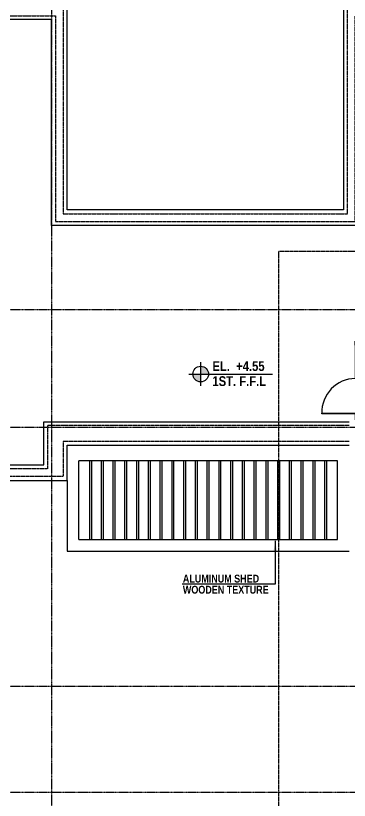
# Model space of a CAD drawing. Header units: millimetres. Extents: x -8500 to 104886, y -7800 to 56500.
# Drawn here: x 29935 to 38450, y 26300 to 46300 of the extents above; entities that cross this region are included whole.
import ezdxf

# ---------------------------------------------------------------- set-up
doc = ezdxf.new("R2010")
doc.units = ezdxf.units.MM
doc.header["$LTSCALE"] = 10
for name, pattern in [('1803 B01 Axis$0$CENTER2', [1.125, 0.75, -0.125, 0.125, -0.125]), ('1803 B01 b03$0$HIDDEN', [0.375, 0.25, -0.125]), ('HIDDEN', [0.375, 0.25, -0.125])]:
    doc.linetypes.add(name, pattern=pattern)
for name, color, linetype in [('1803 B01 Axis$0$AXIS-MEP', 8, '1803 B01 Axis$0$CENTER2'), ('1803 B01 b03$0$ELEV1-AR', 6, 'Continuous'), ('1803 B01 b03$0$ELEV3-AR', 11, 'Continuous'), ('1803 B01 b03$0$FIX-AR', 45, 'Continuous'), ('1803 B01 b03$0$STAIR-HID-AR', 8, '1803 B01 b03$0$HIDDEN'), ('1803 B01 b03$0$TAG-LVL-AR', 181, 'Continuous'), ('1803 B01 b03$0$WIN-AR', 140, 'Continuous'), ('DIM-IN-AR', 251, 'Continuous'), ('ID-FUR', 1, 'Continuous'), ('TAG-GENERAL-AR', 181, 'Continuous'), ('TXT-AR', 3, 'Continuous')]:
    doc.layers.add(name, color=color, linetype=linetype)
doc.styles.add('1803 B01 b03$0$BOLD-SOFT', font='swisscb.ttf')
doc.styles.add('BOLD-SOFT', font='swisscb.ttf')
doc.dimstyles.new('1-100', dxfattribs={"dimtxt": 180, "dimasz": 1, "dimexe": 0, "dimexo": 0, "dimgap": 60, "dimtad": 1, "dimdec": 0, "dimblk": 'DIM-END', "dimcen": 2.5, "dimclrd": 256, "dimclre": 3, "dimclrt": 3, "dimadec": 0, "dimazin": 0, "dimtfac": 1, "dimtdec": 0, "dimtix": 1, "dimtmove": 2, "dimatfit": 0, "dimldrblk": 'LEADER-ARROW', "dimlwe": -1, "dimarcsym": 0})

# ---------------------------------------------------------------- blocks, each defined once
blk = doc.blocks.new('DIM-END')
at = {"layer": 'DIM-IN-AR', "color": 1}
for p, q in [((0, -90), (0, 90)), ((-90, 0), (90, 0))]:
    blk.add_line(p, q, dxfattribs=at)
at = {"layer": 'DIM-IN-AR', "color": 1, "const_width": 7.5}
blk.add_lwpolyline([(64, 64), (-64, -64)], dxfattribs=at)
blk = doc.blocks.new('LEADER-ARROW')
blk.add_solid([(-250, 42), (0, 0), (-250, -42)])
blk = doc.blocks.new('1803 B01 Axis$0$1803 B01 AXIS')
for p, q in [((30850, 55300), (30850, -5800)), ((85300, 38800), (-7300, 38800)), ((85300, 35800), (-7300, 35800)), ((85300, 29200), (-7300, 29200)), ((85300, 26500), (-7300, 26500))]:
    blk.add_line(p, q)
blk = doc.blocks.new('1803 B01 Axis')
at = {"layer": '1803 B01 Axis$0$AXIS-MEP'}
blk.add_blockref('1803 B01 Axis$0$1803 B01 AXIS', (0, 0), dxfattribs=at)
blk = doc.blocks.new('1803 B01 b03$0$aluminum shed')
for p, q in [((300, -1500), (300, 500)), ((6900, 500), (300, 500)), ((575, -1500), (575, 500)), ((625, -1500), (625, 500)), ((875, -1500), (875, 500)), ((925, -1500), (925, 500)), ((1175, -1500), (1175, 500)), ((1225, -1500), (1225, 500)), ((1475, -1500), (1475, 500)), ((1525, -1500), (1525, 500)), ((1775, -1500), (1775, 500)), ((1825, -1500), (1825, 500)), ((2075, -1500), (2075, 500)), ((2125, -1500), (2125, 500)), ((2375, -1500), (2375, 500)), ((2425, -1500), (2425, 500)), ((2675, -1500), (2675, 500)), ((2725, -1500), (2725, 500)), ((2975, -1500), (2975, 500)), ((3025, -1500), (3025, 500)), ((3275, -1500), (3275, 500)), ((3325, -1500), (3325, 500)), ((3575, -1500), (3575, 500)), ((3625, -1500), (3625, 500)), ((3875, -1500), (3875, 500)), ((3925, -1500), (3925, 500)), ((4175, -1500), (4175, 500)), ((4225, -1500), (4225, 500)), ((4475, -1500), (4475, 500)), ((4525, -1500), (4525, 500)), ((4775, -1500), (4775, 500)), ((4825, -1500), (4825, 500)), ((5075, -1500), (5075, 500)), ((5125, -1500), (5125, 500)), ((5375, -1500), (5375, 500)), ((5425, -1500), (5425, 500)), ((5675, -1500), (5675, 500)), ((5725, -1500), (5725, 500)), ((5975, -1500), (5975, 500)), ((6025, -1500), (6025, 500)), ((6275, -1500), (6275, 500)), ((6325, -1500), (6325, 500)), ((6575, -1500), (6575, 500)), ((6625, -1500), (6625, 500)), ((6900, -1500), (6900, 500)), ((300, -1500), (6900, -1500))]:
    blk.add_line(p, q)
blk.add_lwpolyline([(0, 0), (0, -1800), (7200, -1800)])
blk = doc.blocks.new('1803 B01 b03$0$LVL-TAG-100')
h = blk.add_hatch(color=256)
h.paths.add_polyline_path([(500, 0, 0.414214), (300, 200), (300, 0)])
h.paths.add_polyline_path([(300, 0), (100, 0, 0.414214), (300, -200)])
for p, q in [((300, -300), (300, 300)), ((0, 0), (600, 0)), ((600, 0), (2136, 0))]:
    blk.add_line(p, q)
blk.add_circle((300, 0), 200)
at = {"color": 2, "style": '1803 B01 b03$0$BOLD-SOFT'}
for tag, p in [('ELEVATION', (600, 78)), ('LEVEL', (600, -305))]:
    blk.add_attdef(tag, p, '', height=250, dxfattribs=at)
blk = doc.blocks.new('*U34')
for p, q in [((10, -90), (40, -10)), ((40, -90), (10, -10))]:
    blk.add_line(p, q)
at = {"elevation": 0}
for points in [[(50, 0), (0, 0), (0, -100), (50, -100)], [(40, -10), (10, -10), (10, -90), (40, -90)]]:
    blk.add_lwpolyline(points, close=True, dxfattribs=at)
blk = doc.blocks.new('1803 B01 b03$0$W03')
for p, q in [((850, 50), (-100, 50)), ((-100, 0), (850, 0)), ((800, 39), (50, 39)), ((800, 33), (50, 33)), ((800, 21), (50, 21)), ((800, 15), (50, 15))]:
    blk.add_line(p, q)
for points in [[(0, 0), (50, 0), (50, 50), (0, 50)], [(4, 4), (46, 4), (46, 46), (4, 46)]]:
    blk.add_lwpolyline(points, close=True)
at = {"elevation": 0}
for points in [[(800, 0), (850, 0), (850, 50), (800, 50)], [(804, 4), (846, 4), (846, 46), (804, 46)], [(1730, -850), (1730, 0), (1750, 0), (1750, -850)], [(1750, 0), (1800, 0), (1800, 50), (1750, 50)], [(1754, 4), (1796, 4), (1796, 46), (1754, 46)]]:
    blk.add_lwpolyline(points, close=True, dxfattribs=at)
blk.add_arc((1708, 7), 858, 180.4911, 271.8205)
at = {"layer": '1803 B01 b03$0$ELEV1-AR'}
for p, q in [((0, 50), (-100, 50)), ((1800, 50), (1900, 50))]:
    blk.add_line(p, q, dxfattribs=at)
at = {"layer": '1803 B01 b03$0$ELEV1-AR', "xscale": -1, "rotation": 270}
blk.add_blockref('*U34', (0, 0), dxfattribs=at)
at = {"layer": '1803 B01 b03$0$ELEV1-AR', "rotation": 90}
blk.add_blockref('*U34', (1800, 0), dxfattribs=at)

msp = doc.modelspace()

# ---------------------------------------------------------------- linework, layer by layer
at = {"layer": '1803 B01 b03$0$ELEV3-AR'}
for points in [[(44900, 38500), (44900, 46600), (38300, 46600), (38300, 41350), (31250, 41350), (31250, 46600), (24650, 46600), (24650, 39850), (18650, 39850), (18650, 38350), (18050, 38350), (18050, 34450), (31250, 34450), (31250, 35350), (38450, 35350)], [(44500, 38500), (44500, 46200), (38700, 46200), (38700, 40950), (30850, 40950), (30850, 46200), (25050, 46200), (25050, 39450), (19050, 39450), (19050, 37950), (18450, 37950), (18450, 34850), (30650, 34850), (30650, 35950), (38450, 35950)]]:
    msp.add_lwpolyline(points, dxfattribs=at)
at = {"layer": '1803 B01 b03$0$FIX-AR', "linetype": '1803 B01 b03$0$HIDDEN'}
msp.add_lwpolyline([(47450, 15550), (36650, 15550), (36650, 40300), (43850, 40300), (43850, 38500)], dxfattribs=at)
at = {"layer": '1803 B01 b03$0$STAIR-HID-AR'}
for points in [[(38450, 35450), (31150, 35450), (31150, 34550), (18150, 34550), (18150, 38250), (18750, 38250), (18750, 39750), (24750, 39750), (24750, 46500), (31150, 46500), (31150, 41250), (38400, 41250), (38400, 46500), (44800, 46500), (44800, 38400)], [(38450, 35850), (30750, 35850), (30750, 34750), (18350, 34750), (18350, 38050), (18950, 38050), (18950, 39550), (24950, 39550), (24950, 46300), (30950, 46300), (30950, 41050), (38600, 41050), (38600, 46300), (44600, 46300), (44600, 38500)]]:
    msp.add_lwpolyline(points, dxfattribs=at)

# ---------------------------------------------------------------- block references
at = {"layer": '1803 B01 b03$0$FIX-AR'}
msp.add_blockref('1803 B01 b03$0$aluminum shed', (31250, 34450), dxfattribs=at)
at = {"layer": '1803 B01 b03$0$TAG-LVL-AR'}
msp.add_blockref('1803 B01 b03$0$LVL-TAG-100', (34357, 37165), dxfattribs=at).add_auto_attribs({'ELEVATION': 'EL.  +4.55', 'LEVEL': '1ST. F.F.L'})
at = {"layer": '1803 B01 b03$0$WIN-AR', "rotation": 270}
msp.add_blockref('1803 B01 b03$0$W03', (38600, 37900), dxfattribs=at)
at = {"layer": 'ID-FUR', "color": 8, "linetype": 'HIDDEN', "ltscale": 0.5}
msp.add_blockref('1803 B01 Axis', (0, 0), dxfattribs=at)

# ---------------------------------------------------------------- texts
at = {"layer": 'TXT-AR', "style": 'BOLD-SOFT'}
for s, p in [('ALUMINUM SHED', (34202, 31851)), ('WOODEN TEXTURE', (34202, 31568))]:
    msp.add_text(s, height=200, dxfattribs=at).set_placement(p)

# ---------------------------------------------------------------- leaders
at = {"layer": 'TAG-GENERAL-AR', "color": 2}
msp.add_leader([(36560, 32911), (36560, 31813), (34187, 31813)], dimstyle='1-100', override={"dimgap": 60, "dimtad": 0}, dxfattribs=at)

doc.saveas('drawing.dxf')
